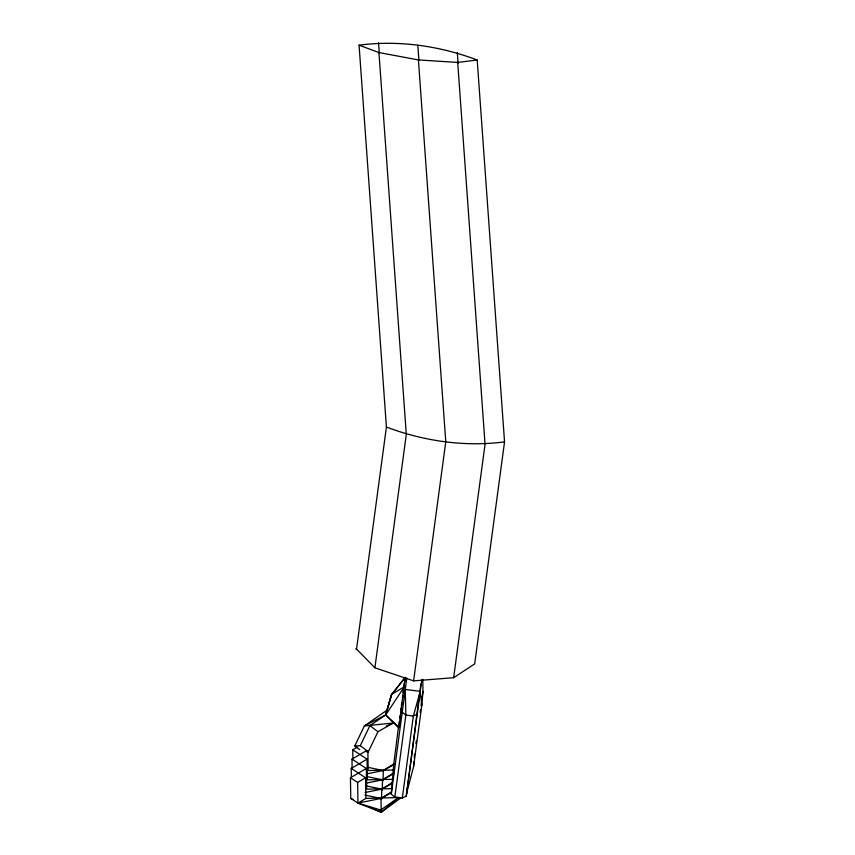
<?xml version="1.0" encoding="UTF-8"?>
<svg xmlns="http://www.w3.org/2000/svg" width="855" height="855" viewBox="0 0 855 855"><rect width="100%" height="100%" fill="white"/><g stroke="black" fill="none" stroke-linecap="round" stroke-linejoin="round"><path stroke-width="1.28" d="M391.462 791.922L380.999 798.463L381.212 812.25L401.209 797.651M381.522 799.425L381.768 789.154L392.231 782.614M382.281 790.116L382.527 779.856L392.99 773.315M383.051 780.818L383.297 770.547L393.76 764.017L398.569 726.472M420.852 684.032L406.275 796.133L402.331 797.982L394.828 797.042L391.269 794.242L393.76 764.017M406.275 796.133L421.804 679.811M406.563 792.638L406.852 789.154M406.467 793.803L413.542 766.807L413.959 761.73M414.28 757.925L414.59 754.121M413.542 766.807L421.814 705.332L422.969 691.374L422.787 679.404M391.269 794.242L406.798 677.93M356.546 649.041L386.417 427.04L359.068 45.176C398.601 39.95 439.994 45.892 477.197 60.01L504.546 441.885L474.685 663.886L453.652 677.694L413.606 680.879L374.896 667.798L356.546 649.041L355.616 648.924M374.896 667.798L406.296 434.404L378.947 52.54L359.068 45.176M399.21 721.673L398.89 727.68L385.712 714.93L391.601 694.452L405.174 677.395L398.89 727.68L385.712 714.93L391.269 695.233L405.174 677.395L403.966 686.362M399.659 718.382L400.001 715.817M400.514 711.969L401.038 708.132M401.38 705.567L401.722 703.002M402.416 697.883L402.758 695.318M403.1 692.764L403.624 688.916M394.828 797.042L405.858 715.069L405.249 689.461L420.254 691.342L421.814 705.332M413.606 680.879L445.776 441.8L418.416 59.936L378.947 52.54M402.331 797.982L413.36 716.02L420.254 691.342M415.925 743.7L416.278 741.082M420.147 712.301L420.5 709.693M421.034 705.76L421.376 703.152M421.91 699.219L422.969 691.374M453.652 677.694L485.052 444.301L457.703 62.436L418.416 59.936M359.827 749.739L354.772 745.966L364.358 725.959L386.866 710.249M354.772 745.966L360.286 745.688L369.873 725.671L385.712 714.93L404.404 686.693L391.601 694.452L385.712 714.93L364.358 725.959L393.407 722.967L377.953 731.698L368.366 751.716L366.164 751.823M350.454 777.751L357.625 782.4L357.946 803.091L365.887 798.442L398.58 797.512L381.212 812.25L357.946 803.091L350.774 798.431L350.454 777.751L366.325 768.453L351.982 759.144L366.72 750.519M398.58 797.512L380.721 810.006L357.946 803.091L380.999 798.463L390.169 793.333M352.891 758.887L352.752 749.835L357.283 747.185M351.362 777.494L351.223 768.442L367.094 759.155L352.752 749.835M357.625 782.4L365.566 777.761L351.223 768.442M366.645 773.893L383.297 770.547L394.775 764.049M365.887 783.201L382.527 779.856L393.995 773.454M365.117 792.5L381.768 789.154L390.938 784.035M417.304 714.16L413.36 716.02L405.858 715.069L402.299 712.279M386.417 725.97L393.407 722.967M457.703 62.436L477.197 60.01M504.546 441.885C465.013 447.101 423.61 441.159 386.417 427.04M367.874 751.15L368.184 770.537L393.343 770.013M367.094 759.155L367.415 779.846L392.573 779.311M366.325 768.453L366.656 789.144L391.814 788.62M368.441 767.437L383.297 770.547M367.671 776.735L382.527 779.856M366.902 786.044L381.768 789.154M364.903 795.086L380.999 798.463M350.774 798.431L353.115 799.5M370.675 807.462L381.212 812.25L379.171 810.572M369.873 725.671L377.953 731.698M360.286 745.688L368.366 751.716M457.318 52.647L458.077 63.291M417.839 45.251L418.886 59.882M378.562 42.75L379.321 53.395M365.566 777.761L365.887 798.442M351.982 759.144L352.121 768.196"/></g></svg>
